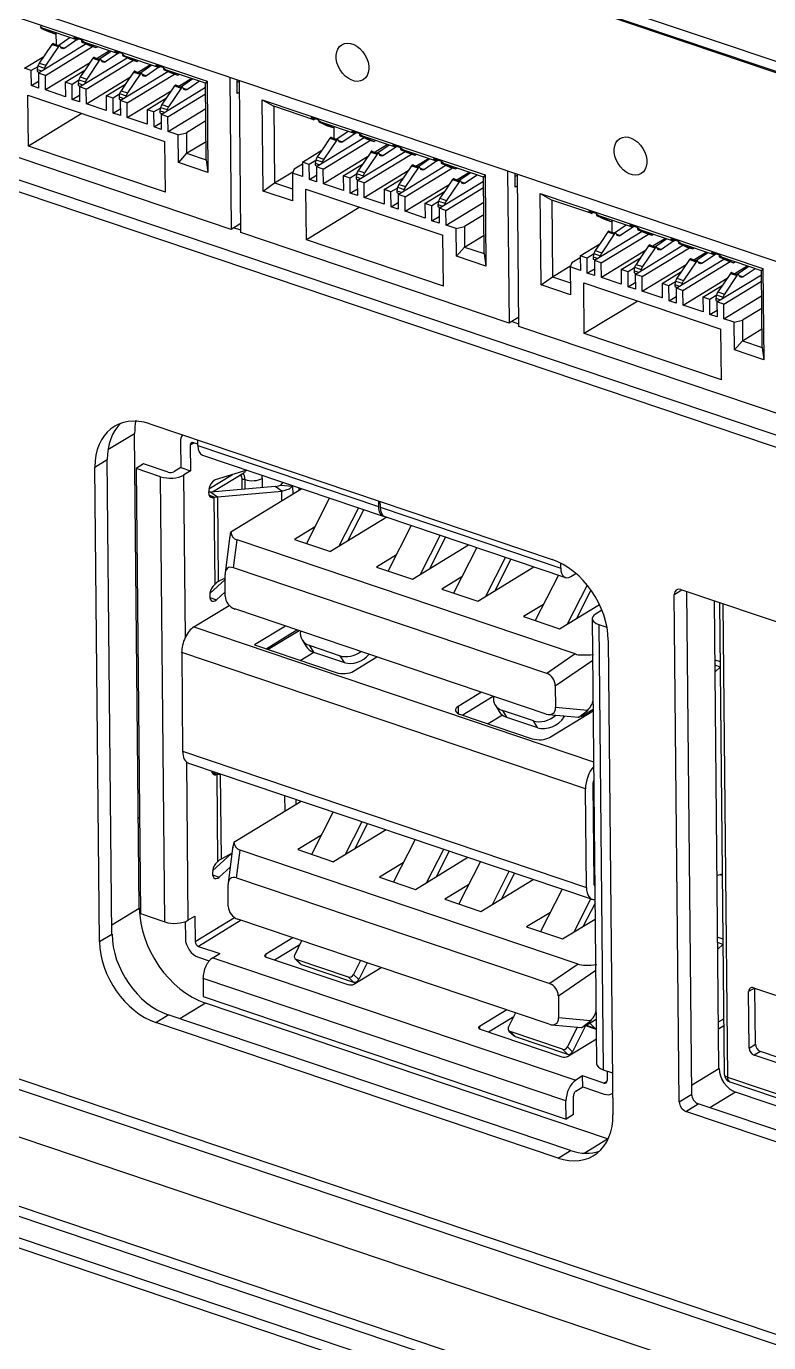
# Model space of a CAD drawing. Header units: millimetres. Extents: x 113 to 1101, y 63 to 734.
# Drawn here: x 972.78 to 990.88, y 236.25 to 268.36 of the extents above; entities that cross this region are included whole.
import ezdxf

# ---------------------------------------------------------------- set-up
doc = ezdxf.new("R2010")
doc.units = ezdxf.units.MM

msp = doc.modelspace()

# ---------------------------------------------------------------- linework, layer by layer
for p, q in [((940.264, 284.642), (1015.202, 259.358)), ((1015.692, 258.94), (940.754, 284.225)), ((940.876, 284.165), (1015.814, 258.881)), ((1011.038, 255.879), (970.779, 269.463)), ((971.761, 268.85), (977.19, 267.018)), ((973.124, 268.362), (973.191, 268.305)), ((973.136, 268.335), (973.168, 268.325)), ((973.136, 268.314), (973.296, 268.26)), ((974.012, 268.028), (973.191, 268.305)), ((973.295, 268.269), (973.296, 268.26)), ((973.296, 268.26), (973.485, 268.173)), ((973.325, 268.226), (973.485, 268.173)), ((973.485, 268.173), (973.52, 268.194)), ((973.506, 268.185), (973.508, 267.91)), ((973.945, 268.085), (974.012, 268.028)), ((974.12, 268.026), (973.945, 268.085)), ((974.244, 267.926), (973.08, 267.216)), ((973.248, 267.16), (974.401, 267.863)), ((973.568, 267.86), (973.26, 267.405)), ((973.408, 267.913), (973.568, 267.86)), ((973.423, 267.933), (973.582, 267.879)), ((973.452, 267.929), (973.611, 267.875)), ((973.582, 267.879), (973.568, 267.86)), ((973.611, 267.875), (973.582, 267.879)), ((973.633, 267.825), (973.611, 267.875)), ((973.618, 267.859), (973.72, 267.824)), ((973.677, 267.809), (973.633, 267.825)), ((973.72, 267.824), (973.677, 267.809)), ((974.046, 268.048), (973.72, 267.824)), ((974.012, 268.028), (974.049, 268.05)), ((974.188, 267.968), (974.12, 268.026)), ((974.132, 267.999), (974.164, 267.988)), ((974.133, 267.978), (974.292, 267.924)), ((975.009, 267.691), (974.188, 267.968)), ((974.292, 267.933), (974.292, 267.924)), ((974.292, 267.924), (974.481, 267.836)), ((974.322, 267.89), (974.481, 267.836)), ((974.481, 267.836), (974.516, 267.858)), ((974.814, 267.757), (974.511, 267.572)), ((974.941, 267.749), (975.009, 267.691)), ((975.117, 267.69), (974.941, 267.749)), ((972.738, 267.332), (973.21, 267.62)), ((973.101, 267.459), (973.26, 267.405)), ((974.325, 267.458), (973.251, 266.804)), ((974.077, 266.88), (975.241, 267.59)), ((974.244, 266.824), (975.398, 267.527)), ((974.564, 267.523), (974.257, 267.069)), ((974.405, 267.577), (974.564, 267.523)), ((974.419, 267.597), (974.579, 267.543)), ((974.448, 267.593), (974.608, 267.539)), ((974.579, 267.543), (974.564, 267.523)), ((974.608, 267.539), (974.579, 267.543)), ((974.63, 267.489), (974.608, 267.539)), ((974.615, 267.523), (974.717, 267.488)), ((974.674, 267.472), (974.63, 267.489)), ((974.717, 267.488), (974.674, 267.472)), ((975.043, 267.712), (974.717, 267.488)), ((975.009, 267.691), (975.045, 267.714)), ((975.184, 267.632), (975.117, 267.69)), ((975.129, 267.663), (975.161, 267.652)), ((975.129, 267.642), (975.289, 267.588)), ((976.005, 267.355), (975.184, 267.632)), ((975.288, 267.597), (975.289, 267.588)), ((975.289, 267.588), (975.478, 267.5)), ((975.319, 267.554), (975.478, 267.5)), ((975.478, 267.5), (975.513, 267.521)), ((975.507, 267.236), (975.81, 267.421)), ((972.905, 267.276), (972.738, 267.332)), ((973.063, 267.372), (972.905, 267.276)), ((972.909, 266.911), (972.905, 267.276)), ((973.052, 267.306), (973.165, 267.268)), ((973.052, 267.253), (973.109, 267.234)), ((973.065, 267.389), (973.225, 267.335)), ((973.248, 267.16), (973.08, 267.216)), ((973.08, 267.216), (973.084, 266.851)), ((973.225, 267.335), (973.219, 267.301)), ((973.26, 267.405), (973.225, 267.335)), ((973.251, 266.804), (973.248, 267.16)), ((973.734, 266.996), (974.207, 267.284)), ((974.098, 267.123), (974.257, 267.069)), ((974.248, 266.468), (975.321, 267.122)), ((975.073, 266.544), (976.237, 267.254)), ((975.241, 266.487), (976.394, 267.191)), ((975.561, 267.187), (975.254, 266.733)), ((975.401, 267.241), (975.561, 267.187)), ((975.416, 267.26), (975.575, 267.207)), ((975.445, 267.257), (975.604, 267.203)), ((975.575, 267.207), (975.561, 267.187)), ((975.604, 267.203), (975.575, 267.207)), ((975.626, 267.152), (975.604, 267.203)), ((975.611, 267.186), (975.713, 267.152)), ((975.67, 267.136), (975.626, 267.152)), ((975.713, 267.152), (975.67, 267.136)), ((976.039, 267.376), (975.713, 267.152)), ((975.938, 267.412), (976.005, 267.355)), ((976.113, 267.353), (975.938, 267.412)), ((976.005, 267.355), (976.042, 267.377)), ((976.181, 267.296), (976.113, 267.353)), ((976.125, 267.327), (976.157, 267.316)), ((976.126, 267.305), (976.285, 267.252)), ((977.153, 266.968), (976.181, 267.296)), ((976.285, 267.261), (976.285, 267.252)), ((976.285, 267.252), (976.474, 267.164)), ((976.315, 267.218), (976.474, 267.164)), ((976.474, 267.164), (976.509, 267.185)), ((977.742, 267.114), (977.778, 263.405)), ((972.909, 266.911), (973.082, 267.017)), ((973.084, 266.851), (972.909, 266.911)), ((973.738, 266.64), (973.251, 266.804)), ((973.902, 266.939), (973.734, 266.996)), ((973.734, 266.996), (973.738, 266.64)), ((974.059, 267.035), (973.902, 266.939)), ((973.905, 266.574), (973.902, 266.939)), ((974.048, 266.97), (974.161, 266.931)), ((974.049, 266.916), (974.105, 266.897)), ((974.062, 267.053), (974.221, 266.999)), ((974.244, 266.824), (974.077, 266.88)), ((974.077, 266.88), (974.081, 266.515)), ((974.221, 266.999), (974.216, 266.965)), ((974.257, 267.069), (974.221, 266.999)), ((974.248, 266.468), (974.244, 266.824)), ((974.731, 266.66), (975.203, 266.948)), ((975.094, 266.786), (975.254, 266.733)), ((975.244, 266.131), (976.318, 266.786)), ((976.07, 266.208), (977.154, 266.869)), ((976.557, 266.851), (976.25, 266.396)), ((976.398, 266.905), (976.557, 266.851)), ((976.412, 266.924), (976.572, 266.87)), ((976.441, 266.921), (976.601, 266.867)), ((976.504, 266.899), (976.807, 267.085)), ((976.572, 266.87), (976.557, 266.851)), ((976.601, 266.867), (976.572, 266.87)), ((976.623, 266.816), (976.601, 266.867)), ((976.608, 266.85), (976.71, 266.816)), ((976.667, 266.8), (976.623, 266.816)), ((976.71, 266.816), (976.667, 266.8)), ((977.004, 267.018), (976.71, 266.816)), ((977.19, 267.018), (977.153, 266.968)), ((977.172, 265.099), (977.153, 266.968)), ((977.19, 267.018), (977.212, 264.793)), ((977.928, 266.719), (977.924, 267.052)), ((977.981, 267.016), (977.925, 266.982)), ((978.017, 263.324), (977.981, 267.033)), ((972.824, 266.673), (976.164, 265.546)), ((972.836, 265.436), (972.824, 266.673)), ((973.905, 266.574), (974.079, 266.68)), ((974.081, 266.515), (973.905, 266.574)), ((974.734, 266.304), (974.248, 266.468)), ((974.898, 266.603), (974.731, 266.66)), ((974.731, 266.66), (974.734, 266.304)), ((975.056, 266.699), (974.898, 266.603)), ((974.902, 266.238), (974.898, 266.603)), ((975.045, 266.633), (975.158, 266.595)), ((975.045, 266.58), (975.102, 266.561)), ((975.058, 266.717), (975.218, 266.663)), ((975.241, 266.487), (975.073, 266.544)), ((975.073, 266.544), (975.077, 266.179)), ((975.218, 266.663), (975.212, 266.629)), ((975.254, 266.733), (975.218, 266.663)), ((975.244, 266.131), (975.241, 266.487)), ((975.727, 266.323), (976.2, 266.612)), ((976.237, 266.151), (977.156, 266.711)), ((977.983, 266.753), (977.928, 266.719)), ((978.538, 266.564), (978.819, 266.406)), ((978.538, 266.564), (983.967, 264.732)), ((978.559, 264.339), (978.538, 266.564)), ((974.137, 266.23), (972.836, 265.436)), ((974.902, 266.238), (975.075, 266.344)), ((975.077, 266.179), (974.902, 266.238)), ((975.731, 265.967), (975.244, 266.131)), ((975.895, 266.267), (975.727, 266.323)), ((975.727, 266.323), (975.731, 265.967)), ((976.052, 266.363), (975.895, 266.267)), ((975.898, 265.902), (975.895, 266.267)), ((976.041, 266.297), (976.154, 266.259)), ((976.042, 266.244), (976.098, 266.225)), ((976.055, 266.38), (976.214, 266.326)), ((976.237, 266.151), (976.07, 266.208)), ((976.07, 266.208), (976.074, 265.843)), ((976.091, 266.45), (976.25, 266.396)), ((976.214, 266.326), (976.209, 266.292)), ((976.25, 266.396), (976.214, 266.326)), ((976.241, 265.795), (976.237, 266.151)), ((976.241, 265.795), (977.159, 266.355)), ((978.819, 266.406), (978.838, 264.537)), ((979.792, 266.077), (978.819, 266.406)), ((979.725, 266.135), (979.792, 266.077)), ((979.9, 266.076), (979.725, 266.135)), ((975.898, 265.902), (976.072, 266.008)), ((976.074, 265.843), (975.898, 265.902)), ((977.162, 266.048), (976.688, 265.759)), ((979.829, 266.1), (979.792, 266.077)), ((979.9, 266.076), (979.967, 266.018)), ((979.912, 266.049), (979.944, 266.038)), ((979.912, 266.028), (980.072, 265.974)), ((980.789, 265.741), (979.967, 266.018)), ((980.072, 265.983), (980.072, 265.974)), ((980.072, 265.974), (980.261, 265.886)), ((980.102, 265.94), (980.261, 265.886)), ((980.261, 265.886), (980.296, 265.907)), ((980.282, 265.899), (980.285, 265.624)), ((977.778, 263.405), (971.241, 265.611)), ((976.176, 264.309), (976.164, 265.546)), ((976.488, 265.712), (976.241, 265.795)), ((976.488, 265.712), (976.688, 265.759)), ((976.495, 265.035), (976.488, 265.712)), ((976.688, 265.759), (976.693, 265.26)), ((976.693, 265.26), (977.167, 265.549)), ((981.02, 265.64), (979.857, 264.93)), ((980.024, 264.873), (981.178, 265.577)), ((980.344, 265.573), (980.037, 265.119)), ((980.185, 265.627), (980.344, 265.573)), ((980.199, 265.647), (980.358, 265.593)), ((980.228, 265.643), (980.387, 265.589)), ((980.358, 265.593), (980.344, 265.573)), ((980.387, 265.589), (980.358, 265.593)), ((980.41, 265.538), (980.387, 265.589)), ((980.395, 265.573), (980.497, 265.538)), ((980.453, 265.522), (980.41, 265.538)), ((980.497, 265.538), (980.453, 265.522)), ((980.823, 265.762), (980.497, 265.538)), ((980.721, 265.799), (980.789, 265.741)), ((980.897, 265.739), (980.721, 265.799)), ((980.789, 265.741), (980.825, 265.763)), ((980.964, 265.682), (980.897, 265.739)), ((980.909, 265.713), (980.94, 265.702)), ((980.909, 265.691), (981.068, 265.638)), ((981.785, 265.405), (980.964, 265.682)), ((981.068, 265.647), (981.068, 265.638)), ((981.068, 265.638), (981.258, 265.55)), ((981.098, 265.604), (981.258, 265.55)), ((981.258, 265.55), (981.292, 265.571)), ((976.176, 264.309), (972.836, 265.436)), ((976.693, 265.26), (976.495, 265.035)), ((976.693, 265.26), (977.172, 265.099)), ((979.514, 265.046), (979.986, 265.334)), ((979.877, 265.172), (980.037, 265.119)), ((981.101, 265.172), (980.028, 264.517)), ((980.853, 264.594), (982.017, 265.304)), ((981.021, 264.537), (982.174, 265.241)), ((981.341, 265.237), (981.033, 264.782)), ((981.181, 265.291), (981.341, 265.237)), ((981.195, 265.31), (981.355, 265.256)), ((981.225, 265.307), (981.384, 265.253)), ((981.59, 265.471), (981.287, 265.286)), ((981.355, 265.256), (981.341, 265.237)), ((981.384, 265.253), (981.355, 265.256)), ((981.406, 265.202), (981.384, 265.253)), ((981.391, 265.236), (981.493, 265.202)), ((981.45, 265.186), (981.406, 265.202)), ((981.493, 265.202), (981.45, 265.186)), ((981.819, 265.426), (981.493, 265.202)), ((981.718, 265.462), (981.785, 265.405)), ((981.893, 265.403), (981.718, 265.462)), ((981.785, 265.405), (981.822, 265.427)), ((981.96, 265.346), (981.893, 265.403)), ((981.905, 265.376), (981.937, 265.366)), ((981.905, 265.355), (982.065, 265.301)), ((982.782, 265.069), (981.96, 265.346)), ((982.065, 265.311), (982.065, 265.301)), ((982.065, 265.301), (982.254, 265.214)), ((982.095, 265.268), (982.254, 265.214)), ((982.254, 265.214), (982.289, 265.235)), ((970.824, 264.924), (1011.083, 251.34)), ((1011.385, 251.524), (971.126, 265.108)), ((977.212, 264.793), (976.495, 265.035)), ((977.172, 265.099), (977.212, 264.793)), ((979.311, 264.874), (979.27, 264.773)), ((979.514, 264.997), (979.311, 264.874)), ((979.681, 264.989), (979.514, 265.046)), ((979.514, 265.046), (979.517, 264.69)), ((979.839, 265.085), (979.681, 264.989)), ((979.685, 264.624), (979.681, 264.989)), ((979.828, 265.019), (979.941, 264.981)), ((979.829, 264.966), (979.885, 264.947)), ((979.842, 265.103), (980.001, 265.049)), ((980.024, 264.873), (979.857, 264.93)), ((979.857, 264.93), (979.86, 264.565)), ((980.001, 265.049), (979.996, 265.015)), ((980.037, 265.119), (980.001, 265.049)), ((980.028, 264.517), (980.024, 264.873)), ((980.51, 264.709), (980.983, 264.998)), ((981.85, 264.258), (983.014, 264.967)), ((982.017, 264.201), (983.171, 264.905)), ((982.337, 264.901), (982.03, 264.446)), ((982.178, 264.955), (982.337, 264.901)), ((982.192, 264.974), (982.351, 264.92)), ((982.221, 264.97), (982.38, 264.917)), ((982.283, 264.949), (982.587, 265.134)), ((982.351, 264.92), (982.337, 264.901)), ((982.38, 264.917), (982.351, 264.92)), ((982.403, 264.866), (982.38, 264.917)), ((982.388, 264.9), (982.49, 264.866)), ((982.446, 264.85), (982.403, 264.866)), ((982.49, 264.866), (982.446, 264.85)), ((982.816, 265.09), (982.49, 264.866)), ((982.714, 265.126), (982.782, 265.069)), ((982.89, 265.067), (982.714, 265.126)), ((982.782, 265.069), (982.818, 265.091)), ((982.957, 265.01), (982.89, 265.067)), ((982.902, 265.04), (982.934, 265.029)), ((982.902, 265.019), (983.061, 264.965)), ((983.93, 264.681), (982.957, 265.01)), ((983.061, 264.974), (983.061, 264.965)), ((983.061, 264.965), (983.251, 264.878)), ((983.091, 264.931), (983.251, 264.878)), ((983.251, 264.878), (983.285, 264.899)), ((978.559, 264.339), (978.838, 264.537)), ((978.838, 264.537), (979.285, 264.809)), ((978.838, 264.537), (979.274, 264.389)), ((979.517, 264.69), (979.27, 264.773)), ((979.27, 264.773), (979.277, 264.097)), ((979.685, 264.624), (979.859, 264.73)), ((979.86, 264.565), (979.685, 264.624)), ((980.678, 264.653), (980.51, 264.709)), ((980.51, 264.709), (980.514, 264.353)), ((980.835, 264.749), (980.678, 264.653)), ((980.681, 264.288), (980.678, 264.653)), ((980.825, 264.683), (980.937, 264.645)), ((980.825, 264.63), (980.882, 264.611)), ((980.838, 264.766), (980.998, 264.713)), ((981.021, 264.537), (980.853, 264.594)), ((980.853, 264.594), (980.857, 264.229)), ((980.874, 264.836), (981.033, 264.782)), ((980.998, 264.713), (980.992, 264.678)), ((981.033, 264.782), (980.998, 264.713)), ((981.024, 264.181), (981.021, 264.537)), ((981.024, 264.181), (982.097, 264.836)), ((981.507, 264.373), (981.98, 264.661)), ((982.846, 263.921), (983.931, 264.583)), ((983.334, 264.565), (983.026, 264.11)), ((983.174, 264.618), (983.334, 264.565)), ((983.188, 264.638), (983.348, 264.584)), ((983.218, 264.634), (983.377, 264.58)), ((983.28, 264.613), (983.583, 264.798)), ((983.348, 264.584), (983.334, 264.565)), ((983.377, 264.58), (983.348, 264.584)), ((983.399, 264.53), (983.377, 264.58)), ((983.384, 264.564), (983.486, 264.529)), ((983.443, 264.514), (983.399, 264.53)), ((983.486, 264.529), (983.443, 264.514)), ((983.781, 264.732), (983.486, 264.529)), ((983.967, 264.732), (983.93, 264.681)), ((983.948, 262.812), (983.93, 264.681)), ((983.967, 264.732), (983.988, 262.507)), ((984.518, 264.827), (984.554, 261.118)), ((984.704, 264.433), (984.701, 264.766)), ((984.757, 264.73), (984.701, 264.696)), ((984.794, 261.038), (984.757, 264.747)), ((979.277, 264.097), (978.559, 264.339)), ((979.6, 264.387), (982.94, 263.26)), ((979.612, 263.15), (979.6, 264.387)), ((980.514, 264.353), (980.028, 264.517)), ((980.681, 264.288), (980.855, 264.394)), ((980.857, 264.229), (980.681, 264.288)), ((981.674, 264.317), (981.507, 264.373)), ((981.507, 264.373), (981.51, 264.017)), ((981.832, 264.413), (981.674, 264.317)), ((981.678, 263.952), (981.674, 264.317)), ((981.821, 264.347), (981.934, 264.309)), ((981.822, 264.294), (981.878, 264.275)), ((981.835, 264.43), (981.994, 264.376)), ((982.017, 264.201), (981.85, 264.258)), ((981.85, 264.258), (981.853, 263.893)), ((981.87, 264.5), (982.03, 264.446)), ((981.994, 264.376), (981.989, 264.342)), ((982.03, 264.446), (981.994, 264.376)), ((982.021, 263.845), (983.094, 264.5)), ((982.503, 264.037), (982.976, 264.325)), ((983.014, 263.865), (983.932, 264.425)), ((984.76, 264.467), (984.704, 264.433)), ((985.314, 264.277), (985.596, 264.119)), ((985.314, 264.277), (990.743, 262.446)), ((985.336, 262.052), (985.314, 264.277)), ((980.914, 263.944), (979.612, 263.15)), ((981.51, 264.017), (981.024, 264.181)), ((981.678, 263.952), (981.852, 264.058)), ((981.853, 263.893), (981.678, 263.952)), ((982.021, 263.845), (982.017, 264.201)), ((982.671, 263.98), (982.503, 264.037)), ((982.503, 264.037), (982.507, 263.681)), ((982.828, 264.077), (982.671, 263.98)), ((982.674, 263.616), (982.671, 263.98)), ((982.818, 264.011), (982.93, 263.973)), ((982.818, 263.958), (982.875, 263.939)), ((982.831, 264.094), (982.991, 264.04)), ((983.014, 263.865), (982.846, 263.921)), ((982.846, 263.921), (982.85, 263.556)), ((982.867, 264.164), (983.026, 264.11)), ((982.991, 264.04), (982.985, 264.006)), ((983.026, 264.11), (982.991, 264.04)), ((983.017, 263.509), (983.936, 264.069)), ((985.596, 264.119), (985.614, 262.25)), ((986.568, 263.791), (985.596, 264.119)), ((982.507, 263.681), (982.021, 263.845)), ((982.674, 263.616), (982.848, 263.722)), ((982.85, 263.556), (982.674, 263.616)), ((983.017, 263.509), (983.014, 263.865)), ((983.939, 263.761), (983.465, 263.472)), ((986.501, 263.848), (986.568, 263.791)), ((986.676, 263.789), (986.501, 263.848)), ((986.605, 263.813), (986.568, 263.791)), ((986.676, 263.789), (986.744, 263.732)), ((986.689, 263.763), (986.72, 263.752)), ((986.689, 263.741), (986.848, 263.687)), ((987.565, 263.455), (986.744, 263.732)), ((986.848, 263.697), (986.848, 263.687)), ((986.848, 263.687), (987.038, 263.6)), ((986.878, 263.654), (987.038, 263.6)), ((987.038, 263.6), (987.072, 263.621)), ((987.058, 263.612), (987.061, 263.337)), ((978.015, 263.549), (977.778, 263.405)), ((978.017, 263.381), (977.839, 263.442)), ((984.554, 261.118), (978.017, 263.324)), ((982.952, 262.023), (982.94, 263.26)), ((983.264, 263.425), (983.017, 263.509)), ((983.264, 263.425), (983.465, 263.472)), ((983.271, 262.749), (983.264, 263.425)), ((983.465, 263.472), (983.47, 262.974)), ((983.47, 262.974), (983.944, 263.263)), ((987.797, 263.353), (986.633, 262.644)), ((986.8, 262.587), (987.954, 263.291)), ((987.12, 263.287), (986.813, 262.832)), ((986.961, 263.341), (987.12, 263.287)), ((986.975, 263.36), (987.135, 263.306)), ((987.004, 263.356), (987.164, 263.303)), ((987.135, 263.306), (987.12, 263.287)), ((987.164, 263.303), (987.135, 263.306)), ((987.186, 263.252), (987.164, 263.303)), ((987.171, 263.286), (987.273, 263.252)), ((987.23, 263.236), (987.186, 263.252)), ((987.273, 263.252), (987.23, 263.236)), ((987.599, 263.476), (987.273, 263.252)), ((987.497, 263.512), (987.565, 263.455)), ((987.673, 263.453), (987.497, 263.512)), ((987.565, 263.455), (987.601, 263.477)), ((987.74, 263.396), (987.673, 263.453)), ((987.685, 263.426), (987.717, 263.416)), ((987.685, 263.405), (987.845, 263.351)), ((988.561, 263.119), (987.74, 263.396)), ((987.845, 263.36), (987.845, 263.351)), ((987.845, 263.351), (988.034, 263.264)), ((987.875, 263.317), (988.034, 263.264)), ((988.034, 263.264), (988.069, 263.285)), ((982.952, 262.023), (979.612, 263.15)), ((983.47, 262.974), (983.271, 262.749)), ((983.47, 262.974), (983.948, 262.812)), ((986.29, 262.759), (986.763, 263.048)), ((987.63, 262.307), (988.793, 263.017)), ((987.797, 262.251), (988.95, 262.954)), ((988.117, 262.951), (987.81, 262.496)), ((987.957, 263.004), (988.117, 262.951)), ((987.972, 263.024), (988.131, 262.97)), ((988.001, 263.02), (988.16, 262.966)), ((988.367, 263.184), (988.063, 262.999)), ((988.131, 262.97), (988.117, 262.951)), ((988.16, 262.966), (988.131, 262.97)), ((988.183, 262.916), (988.16, 262.966)), ((988.168, 262.95), (988.27, 262.915)), ((988.596, 263.139), (988.27, 262.915)), ((988.494, 263.176), (988.561, 263.119)), ((988.669, 263.117), (988.494, 263.176)), ((988.561, 263.119), (988.598, 263.141)), ((988.737, 263.059), (988.669, 263.117)), ((988.682, 263.09), (988.713, 263.079)), ((988.682, 263.069), (988.841, 263.015)), ((989.558, 262.782), (988.737, 263.059)), ((988.841, 263.024), (988.841, 263.015)), ((988.841, 263.015), (989.031, 262.927)), ((988.871, 262.981), (989.031, 262.927)), ((989.031, 262.927), (989.065, 262.949)), ((983.988, 262.507), (983.271, 262.749)), ((983.948, 262.812), (983.988, 262.507)), ((986.291, 262.711), (986.088, 262.587)), ((986.458, 262.703), (986.29, 262.759)), ((986.29, 262.759), (986.294, 262.403)), ((986.615, 262.799), (986.458, 262.703)), ((986.461, 262.338), (986.458, 262.703)), ((986.604, 262.733), (986.717, 262.695)), ((986.605, 262.68), (986.661, 262.661)), ((986.618, 262.816), (986.778, 262.762)), ((986.8, 262.587), (986.633, 262.644)), ((986.633, 262.644), (986.637, 262.279)), ((986.654, 262.886), (986.813, 262.832)), ((986.778, 262.762), (986.772, 262.728)), ((986.813, 262.832), (986.778, 262.762)), ((987.877, 262.886), (986.804, 262.231)), ((987.287, 262.423), (987.759, 262.711)), ((988.226, 262.9), (988.183, 262.916)), ((988.27, 262.915), (988.226, 262.9)), ((988.626, 261.971), (989.79, 262.681)), ((988.793, 261.915), (989.947, 262.618)), ((989.113, 262.614), (988.806, 262.16)), ((988.954, 262.668), (989.113, 262.614)), ((988.968, 262.688), (989.128, 262.634)), ((988.997, 262.684), (989.157, 262.63)), ((989.06, 262.663), (989.363, 262.848)), ((989.128, 262.634), (989.113, 262.614)), ((989.157, 262.63), (989.128, 262.634)), ((989.179, 262.58), (989.157, 262.63)), ((989.164, 262.614), (989.266, 262.579)), ((989.592, 262.803), (989.266, 262.579)), ((989.491, 262.84), (989.558, 262.782)), ((989.666, 262.781), (989.491, 262.84)), ((989.558, 262.782), (989.594, 262.805)), ((989.733, 262.723), (989.666, 262.781)), ((989.678, 262.754), (989.71, 262.743)), ((989.678, 262.733), (989.838, 262.679)), ((990.706, 262.395), (989.733, 262.723)), ((989.838, 262.688), (989.838, 262.679)), ((989.838, 262.679), (990.027, 262.591)), ((989.868, 262.645), (990.027, 262.591)), ((990.027, 262.591), (990.062, 262.612)), ((985.614, 262.25), (986.061, 262.523)), ((986.088, 262.587), (986.047, 262.487)), ((986.294, 262.403), (986.047, 262.487)), ((986.047, 262.487), (986.053, 261.81)), ((986.461, 262.338), (986.635, 262.444)), ((986.637, 262.279), (986.461, 262.338)), ((986.804, 262.231), (986.8, 262.587)), ((987.454, 262.367), (987.287, 262.423)), ((987.287, 262.423), (987.29, 262.067)), ((987.612, 262.463), (987.454, 262.367)), ((987.458, 262.002), (987.454, 262.367)), ((987.601, 262.397), (987.714, 262.359)), ((987.601, 262.344), (987.658, 262.325)), ((987.615, 262.48), (987.774, 262.426)), ((987.797, 262.251), (987.63, 262.307)), ((987.63, 262.307), (987.633, 261.942)), ((987.65, 262.55), (987.81, 262.496)), ((987.774, 262.426), (987.768, 262.392)), ((987.81, 262.496), (987.774, 262.426)), ((987.8, 261.895), (988.874, 262.55)), ((988.283, 262.087), (988.756, 262.375)), ((989.223, 262.564), (989.179, 262.58)), ((989.266, 262.579), (989.223, 262.564)), ((989.623, 261.635), (990.707, 262.296)), ((990.11, 262.278), (989.803, 261.824)), ((989.95, 262.332), (990.11, 262.278)), ((989.965, 262.351), (990.124, 262.298)), ((989.994, 262.348), (990.153, 262.294)), ((990.056, 262.327), (990.36, 262.512)), ((990.124, 262.298), (990.11, 262.278)), ((990.153, 262.294), (990.124, 262.298)), ((990.176, 262.243), (990.153, 262.294)), ((990.557, 262.445), (990.263, 262.243)), ((990.743, 262.446), (990.706, 262.395)), ((990.724, 260.526), (990.706, 262.395)), ((990.743, 262.446), (990.765, 260.221)), ((985.336, 262.052), (985.614, 262.25)), ((986.053, 261.81), (985.336, 262.052)), ((985.614, 262.25), (986.05, 262.103)), ((986.376, 262.1), (989.716, 260.973)), ((986.388, 260.863), (986.376, 262.1)), ((987.29, 262.067), (986.804, 262.231)), ((987.458, 262.002), (987.631, 262.108)), ((987.633, 261.942), (987.458, 262.002)), ((987.8, 261.895), (987.797, 262.251)), ((988.451, 262.03), (988.283, 262.087)), ((988.283, 262.087), (988.287, 261.731)), ((988.608, 262.126), (988.451, 262.03)), ((988.454, 261.665), (988.451, 262.03)), ((988.597, 262.061), (988.71, 262.023)), ((988.598, 262.007), (988.654, 261.988)), ((988.611, 262.144), (988.771, 262.09)), ((988.793, 261.915), (988.626, 261.971)), ((988.626, 261.971), (988.63, 261.606)), ((988.647, 262.214), (988.806, 262.16)), ((988.771, 262.09), (988.765, 262.056)), ((988.806, 262.16), (988.771, 262.09)), ((988.797, 261.559), (989.87, 262.213)), ((989.28, 261.751), (989.752, 262.039)), ((989.79, 261.578), (990.708, 262.139)), ((990.161, 262.277), (990.263, 262.243)), ((990.219, 262.227), (990.176, 262.243)), ((990.263, 262.243), (990.219, 262.227)), ((987.69, 261.657), (986.388, 260.863)), ((988.287, 261.731), (987.8, 261.895)), ((988.454, 261.665), (988.628, 261.771)), ((988.63, 261.606), (988.454, 261.665)), ((988.797, 261.559), (988.793, 261.915)), ((989.447, 261.694), (989.28, 261.751)), ((989.28, 261.751), (989.283, 261.395)), ((989.605, 261.79), (989.447, 261.694)), ((989.451, 261.329), (989.447, 261.694)), ((989.594, 261.724), (989.707, 261.686)), ((989.594, 261.671), (989.651, 261.652)), ((989.608, 261.808), (989.767, 261.754)), ((989.643, 261.877), (989.803, 261.824)), ((989.767, 261.754), (989.761, 261.72)), ((989.803, 261.824), (989.767, 261.754)), ((989.793, 261.222), (990.712, 261.783)), ((989.283, 261.395), (988.797, 261.559)), ((989.451, 261.329), (989.625, 261.435)), ((989.626, 261.27), (989.451, 261.329)), ((989.79, 261.578), (989.623, 261.635)), ((989.623, 261.635), (989.626, 261.27)), ((989.793, 261.222), (989.79, 261.578)), ((990.715, 261.475), (990.241, 261.186)), ((984.791, 261.263), (984.554, 261.118)), ((984.793, 261.095), (984.615, 261.155)), ((991.331, 258.832), (984.794, 261.038)), ((990.041, 261.139), (989.793, 261.222)), ((990.041, 261.139), (990.241, 261.186)), ((990.047, 260.463), (990.041, 261.139)), ((990.241, 261.186), (990.246, 260.687)), ((989.729, 259.736), (986.388, 260.863)), ((989.729, 259.736), (989.716, 260.973)), ((990.246, 260.687), (990.047, 260.463)), ((990.246, 260.687), (990.72, 260.976)), ((990.246, 260.687), (990.724, 260.526)), ((990.765, 260.221), (990.047, 260.463)), ((990.724, 260.526), (990.765, 260.221)), ((975.797, 258.66), (985.603, 255.352)), ((975.425, 258.421), (974.773, 258.024)), ((975.539, 246.852), (975.425, 258.421)), ((976.542, 258.219), (976.548, 257.596)), ((976.874, 258.195), (976.781, 258.138)), ((976.781, 258.138), (976.787, 257.515)), ((976.963, 258.165), (976.86, 258.2)), ((976.964, 258.131), (976.962, 258.267)), ((976.964, 258.131), (981.368, 256.645)), ((974.457, 257.604), (974.758, 257.789)), ((974.872, 246.219), (974.758, 257.789)), ((977.077, 257.899), (981.482, 256.413)), ((974.571, 246.035), (974.457, 257.604)), ((975.641, 257.684), (975.46, 257.574)), ((975.46, 257.574), (975.567, 246.716)), ((976.058, 257.372), (975.46, 257.574)), ((976.239, 257.483), (975.641, 257.684)), ((976.548, 257.596), (976.379, 257.493)), ((976.548, 257.596), (976.787, 257.515)), ((976.787, 257.515), (976.618, 257.412)), ((977.323, 257.002), (978.085, 257.468)), ((978.162, 257.533), (977.39, 257.294)), ((978.085, 257.468), (978.091, 257.47)), ((976.165, 246.514), (976.058, 257.372)), ((976.618, 257.412), (976.657, 253.45)), ((977.237, 257.075), (977.809, 257.424)), ((978.048, 257.065), (978.046, 257.295)), ((978.118, 257.072), (978.116, 257.3)), ((978.536, 257.33), (978.538, 257.108)), ((979.039, 257.237), (978.983, 257.166)), ((978.983, 257.166), (979.277, 257.14)), ((979.277, 257.14), (979.287, 257.153)), ((977.367, 256.877), (977.244, 256.919)), ((977.256, 256.897), (977.34, 256.869)), ((978.852, 257.135), (977.281, 256.999)), ((977.281, 256.999), (977.444, 256.885)), ((977.34, 256.869), (977.367, 256.877)), ((977.388, 254.755), (977.367, 256.877)), ((977.444, 256.885), (979.015, 257.022)), ((977.444, 256.885), (977.464, 254.813)), ((977.767, 256.024), (979.5, 257.082)), ((979.015, 257.022), (978.852, 257.135)), ((979.017, 256.787), (979.015, 257.022)), ((979.277, 257.14), (979.278, 256.946)), ((979.425, 257.107), (979.425, 257.036)), ((979.463, 257.059), (979.463, 257.094)), ((980.177, 256.853), (979.613, 255.745)), ((980.879, 256.617), (980.392, 255.662)), ((981.011, 256.572), (980.618, 255.8)), ((981.367, 256.781), (981.368, 256.645)), ((981.407, 256.767), (981.408, 256.631)), ((981.408, 256.631), (985.813, 255.145)), ((981.573, 256.382), (980.203, 255.546)), ((981.522, 256.4), (985.926, 254.913)), ((982.17, 256.181), (981.606, 255.073)), ((977.748, 255.934), (977.631, 255.029)), ((979.814, 256.14), (979.326, 255.842)), ((982.872, 255.944), (982.385, 254.99)), ((983.004, 255.899), (982.611, 255.127)), ((977.833, 255.151), (977.921, 255.83)), ((986.162, 253.05), (977.921, 255.83)), ((979.326, 255.842), (980.203, 255.546)), ((982.196, 254.874), (983.566, 255.71)), ((983.765, 255.643), (983.2, 254.535)), ((981.807, 255.467), (981.319, 255.17)), ((984.466, 255.406), (983.98, 254.452)), ((984.599, 255.361), (984.205, 254.589)), ((985.813, 255.145), (985.812, 255.263)), ((977.63, 254.899), (977.464, 254.813)), ((977.634, 254.46), (977.629, 254.99)), ((985.472, 252.574), (977.833, 255.151)), ((981.319, 255.17), (982.196, 254.874)), ((983.401, 254.929), (982.913, 254.632)), ((983.79, 254.336), (985.161, 255.172)), ((985.758, 254.97), (985.193, 253.863)), ((986.058, 254.936), (986.182, 255.012)), ((977.63, 254.862), (977.258, 254.523)), ((977.388, 254.755), (977.361, 254.73)), ((982.913, 254.632), (983.79, 254.336)), ((986.457, 254.729), (985.973, 253.779)), ((986.55, 254.607), (986.198, 253.917)), ((988.582, 254.497), (988.769, 254.611)), ((988.74, 254.621), (1001.814, 250.21)), ((977.258, 254.425), (977.419, 254.371)), ((977.419, 254.371), (977.633, 254.566)), ((985.394, 254.257), (984.906, 253.959)), ((985.783, 253.663), (986.757, 254.257)), ((988.704, 242.126), (988.582, 254.497)), ((989.006, 242.31), (988.885, 254.572)), ((989.672, 242.943), (989.56, 254.345)), ((989.687, 254.302), (989.8, 242.801)), ((989.766, 254.275), (989.88, 242.729)), ((976.869, 253.71), (977.73, 254.235)), ((985.457, 251.585), (977.867, 254.146)), ((984.906, 253.959), (985.783, 253.663)), ((986.818, 254.118), (986.663, 254.023)), ((930.637, 253.74), (1025.505, 221.731)), ((976.869, 253.71), (986.616, 250.422)), ((979.1, 253.73), (978.344, 253.27)), ((978.628, 253.174), (979.383, 253.635)), ((979.438, 253.616), (978.683, 253.156)), ((986.582, 253.911), (986.689, 243.053)), ((986.74, 253.768), (986.941, 253.7)), ((986.74, 253.768), (986.847, 242.91)), ((1025.995, 221.313), (931.127, 253.323)), ((979.506, 253.397), (979.606, 253.232)), ((986.973, 253.381), (987.087, 241.811)), ((941.061, 253.075), (1015.999, 227.791)), ((1016.118, 227.998), (941.18, 253.282)), ((976.572, 253.081), (976.595, 250.678)), ((986.417, 249.759), (976.572, 253.081)), ((978.344, 253.27), (980.337, 252.597)), ((979.462, 252.892), (979.791, 253.093)), ((979.682, 253.261), (979.782, 253.096)), ((979.682, 253.261), (980.438, 253.006)), ((979.782, 253.096), (980.538, 252.841)), ((980.538, 252.841), (980.438, 253.006)), ((980.758, 252.627), (981.332, 252.977)), ((986.162, 253.05), (985.472, 252.574)), ((985.681, 252.273), (986.592, 252.901)), ((989.574, 252.906), (989.701, 252.863)), ((989.702, 252.73), (989.575, 252.773)), ((989.577, 252.61), (989.703, 252.724)), ((931.676, 252.621), (1026.624, 220.585)), ((1027.114, 220.168), (932.166, 252.204)), ((1015.523, 226.784), (940.585, 252.069)), ((983.883, 252.116), (983.309, 251.766)), ((983.411, 251.56), (984.167, 252.021)), ((985.681, 252.273), (985.686, 251.743)), ((983.309, 251.766), (983.31, 251.6)), ((984.214, 251.809), (984.314, 251.643)), ((986.469, 251.671), (985.686, 251.743)), ((986.31, 251.528), (986.603, 251.707)), ((983.367, 251.575), (985.121, 250.983)), ((984.393, 251.557), (984.046, 251.346)), ((984.39, 251.672), (984.49, 251.507)), ((985.146, 251.417), (984.39, 251.672)), ((984.49, 251.507), (985.246, 251.252)), ((985.246, 251.252), (985.146, 251.417)), ((985.517, 251.572), (986.246, 251.505)), ((985.541, 251.013), (986.604, 251.661)), ((985.896, 251.513), (985.88, 251.539)), ((985.911, 251.536), (985.896, 251.513)), ((976.595, 250.678), (986.441, 247.356)), ((976.687, 250.417), (976.725, 246.554)), ((976.737, 250.388), (986.583, 247.067)), ((977.434, 250.113), (977.311, 250.155)), ((977.323, 250.133), (977.407, 250.105)), ((977.407, 250.105), (977.434, 250.113)), ((977.455, 247.991), (977.434, 250.113)), ((977.492, 250.134), (977.51, 250.121)), ((977.51, 250.121), (977.526, 250.122)), ((977.51, 250.121), (977.531, 248.049)), ((986.441, 247.356), (986.417, 249.759)), ((986.598, 249.87), (986.622, 247.467)), ((977.842, 248.46), (979.485, 249.462)), ((979.092, 249.222), (979.088, 249.595)), ((979.352, 249.506), (979.353, 249.381)), ((979.48, 249.463), (979.477, 249.457)), ((986.602, 249.457), (986.626, 249.462)), ((980.268, 249.197), (979.741, 248.162)), ((975.517, 249.042), (975.544, 249.058)), ((975.519, 248.877), (975.545, 248.893)), ((980.558, 248.153), (980.97, 248.96)), ((981.102, 248.916), (980.784, 248.29)), ((986.609, 248.784), (986.632, 248.798)), ((979.98, 248.631), (979.401, 248.277)), ((981.557, 248.762), (980.277, 247.981)), ((982.261, 248.525), (981.734, 247.49)), ((977.79, 248.183), (977.325, 247.759)), ((977.799, 248.188), (977.531, 248.049)), ((977.823, 248.369), (977.706, 247.464)), ((977.908, 247.586), (977.995, 248.265)), ((986.237, 245.485), (977.995, 248.265)), ((979.401, 248.277), (980.277, 247.981)), ((982.552, 247.48), (982.963, 248.288)), ((983.096, 248.243), (982.777, 247.618)), ((986.637, 248.305), (986.614, 248.3)), ((977.455, 247.991), (977.428, 247.966)), ((977.486, 247.607), (977.756, 247.853)), ((981.973, 247.958), (981.394, 247.605)), ((982.27, 247.309), (983.551, 248.09)), ((983.856, 247.987), (983.329, 246.952)), ((977.325, 247.661), (977.486, 247.607)), ((977.908, 247.586), (985.547, 245.009)), ((981.394, 247.605), (982.27, 247.309)), ((983.865, 246.771), (985.145, 247.552)), ((984.146, 246.942), (984.557, 247.75)), ((984.69, 247.705), (984.371, 247.08)), ((986.621, 247.588), (986.644, 247.593)), ((989.752, 247.683), (989.626, 247.644)), ((989.753, 247.645), (989.693, 247.665)), ((977.709, 246.895), (977.703, 247.425)), ((983.567, 247.42), (982.988, 247.067)), ((985.849, 247.314), (985.322, 246.279)), ((986.633, 247.4), (986.646, 247.396)), ((982.988, 247.067), (983.865, 246.771)), ((986.139, 246.27), (986.55, 247.077)), ((986.65, 246.968), (986.364, 246.407)), ((974.87, 246.444), (975.539, 246.852)), ((975.567, 246.716), (976.165, 246.514)), ((976.725, 246.554), (976.894, 246.657)), ((976.894, 246.657), (976.9, 246.034)), ((976.9, 246.034), (977.862, 246.621)), ((978.023, 246.554), (976.981, 245.918)), ((985.532, 244.02), (977.942, 246.581)), ((985.56, 246.748), (984.981, 246.394)), ((985.858, 246.099), (986.654, 246.584)), ((976.657, 246.521), (976.661, 246.115)), ((984.981, 246.394), (985.858, 246.099)), ((974.571, 246.035), (974.872, 246.219)), ((976.981, 245.918), (977.499, 245.743)), ((979.282, 246.129), (978.614, 245.722)), ((978.837, 245.589), (979.451, 245.964)), ((979.497, 246.056), (979.327, 245.713)), ((989.641, 246.142), (989.768, 246.099)), ((989.769, 245.966), (989.642, 246.009)), ((989.644, 245.846), (989.769, 245.96)), ((976.983, 245.651), (977.243, 245.563)), ((977.33, 245.64), (977.499, 245.743)), ((977.33, 245.64), (986.179, 242.654)), ((978.614, 245.722), (978.615, 245.666)), ((978.633, 245.658), (980.626, 244.985)), ((979.337, 245.614), (979.463, 245.494)), ((979.363, 245.598), (979.488, 245.478)), ((980.638, 245.168), (979.363, 245.598)), ((979.488, 245.478), (980.764, 245.048)), ((980.932, 245.572), (980.762, 245.229)), ((980.766, 244.995), (981.434, 245.403)), ((981.091, 245.519), (980.887, 245.109)), ((986.237, 245.485), (985.547, 245.009)), ((985.755, 244.708), (986.666, 245.336)), ((977.092, 245.137), (977.096, 244.692)), ((985.941, 242.151), (977.092, 245.137)), ((980.764, 245.048), (980.638, 245.168)), ((980.762, 245.229), (980.887, 245.109)), ((977.096, 244.692), (985.945, 241.706)), ((985.755, 244.708), (985.761, 244.178)), ((990.536, 244.903), (990.395, 244.817)), ((990.409, 243.438), (990.395, 244.817)), ((990.514, 244.91), (992.666, 244.184)), ((990.56, 243.53), (990.546, 244.899)), ((977.151, 244.534), (976.526, 244.153)), ((986.956, 241.225), (977.151, 244.534)), ((984.497, 244.369), (983.829, 243.962)), ((975.941, 244.064), (976.243, 244.248)), ((985.747, 240.756), (975.941, 244.064)), ((986.048, 240.94), (976.243, 244.248)), ((984.052, 243.83), (984.666, 244.204)), ((984.712, 244.297), (984.542, 243.953)), ((985.591, 244.007), (986.321, 243.94)), ((986.543, 244.106), (985.761, 244.178)), ((986.417, 243.982), (986.102, 243.349)), ((986.385, 243.963), (986.678, 244.142)), ((986.421, 243.985), (986.68, 243.897)), ((986.434, 243.993), (986.648, 243.921)), ((986.648, 243.921), (986.519, 244.045)), ((989.661, 244.075), (989.787, 244.152)), ((989.663, 243.909), (989.789, 243.986)), ((983.829, 243.962), (983.829, 243.907)), ((983.848, 243.898), (985.841, 243.226)), ((984.552, 243.854), (984.678, 243.734)), ((984.578, 243.839), (984.703, 243.719)), ((985.853, 243.408), (984.578, 243.839)), ((984.703, 243.719), (985.979, 243.288)), ((986.215, 243.95), (985.977, 243.469)), ((985.981, 243.236), (986.683, 243.664)), ((985.979, 243.288), (985.853, 243.408)), ((985.977, 243.469), (986.102, 243.349)), ((990.409, 243.438), (990.56, 243.53)), ((990.681, 243.356), (990.53, 243.264)), ((992.801, 242.641), (990.681, 243.356)), ((992.682, 242.538), (990.53, 243.264)), ((986.348, 242.758), (986.179, 242.654)), ((986.866, 242.583), (986.348, 242.758)), ((986.351, 242.491), (986.348, 242.758)), ((986.847, 242.91), (987.077, 242.832)), ((986.943, 242.878), (986.945, 242.645)), ((989.004, 242.536), (989.672, 242.943)), ((989.88, 242.729), (1002.087, 238.61)), ((986.182, 242.387), (986.351, 242.491)), ((986.351, 242.491), (986.869, 242.316)), ((986.866, 242.583), (986.944, 242.63)), ((989.936, 242.614), (1002.088, 238.513)), ((985.945, 241.706), (985.941, 242.151)), ((986.126, 241.817), (986.122, 242.262)), ((987.074, 242.33), (987.082, 242.335)), ((988.704, 242.126), (989.006, 242.31)), ((988.865, 241.894), (989.167, 242.079)), ((1002.096, 237.716), (989.167, 242.079)), ((990.075, 242.364), (989.451, 241.983)), ((1002.09, 238.31), (990.075, 242.364)), ((986.126, 241.817), (985.945, 241.706)), ((1001.94, 237.483), (988.865, 241.894)), ((986.381, 240.874), (986.956, 241.225)), ((985.747, 240.756), (986.048, 240.94))]:
    msp.add_line(p, q)
for points in [[(973.138, 268.35), (973.137, 268.342), (973.136, 268.335)], [(973.136, 268.335), (973.136, 268.323), (973.136, 268.314)], [(973.136, 268.314), (973.242, 268.265), (973.325, 268.226)], [(973.855, 268.08), (973.575, 267.888)], [(973.408, 267.913), (973.236, 267.659), (973.101, 267.459)], [(973.423, 267.933), (973.415, 267.922), (973.408, 267.913)], [(973.452, 267.929), (973.435, 267.931), (973.423, 267.933)], [(974.135, 268.014), (974.133, 268.005), (974.132, 267.999)], [(974.132, 267.999), (974.133, 267.987), (974.133, 267.978)], [(974.133, 267.978), (974.239, 267.929), (974.322, 267.89)], [(974.852, 267.744), (974.571, 267.551)], [(973.101, 267.459), (973.081, 267.42), (973.065, 267.389)], [(974.405, 267.577), (974.233, 267.323), (974.098, 267.123)], [(974.419, 267.597), (974.411, 267.586), (974.405, 267.577)], [(974.448, 267.593), (974.432, 267.595), (974.419, 267.597)], [(975.131, 267.677), (975.13, 267.669), (975.129, 267.663)], [(975.129, 267.663), (975.129, 267.651), (975.129, 267.642)], [(975.129, 267.642), (975.235, 267.592), (975.319, 267.554)], [(973.065, 267.389), (973.058, 267.342), (973.052, 267.306)], [(973.052, 267.306), (973.052, 267.276), (973.052, 267.253)], [(974.098, 267.123), (974.078, 267.083), (974.062, 267.053)], [(975.401, 267.241), (975.229, 266.986), (975.094, 266.786)], [(975.416, 267.26), (975.408, 267.25), (975.401, 267.241)], [(975.445, 267.257), (975.428, 267.259), (975.416, 267.26)], [(975.848, 267.408), (975.568, 267.215)], [(976.128, 267.341), (976.126, 267.333), (976.125, 267.327)], [(976.125, 267.327), (976.126, 267.315), (976.126, 267.305)], [(976.126, 267.305), (976.232, 267.256), (976.315, 267.218)], [(974.062, 267.053), (974.054, 267.006), (974.048, 266.97)], [(974.048, 266.97), (974.049, 266.94), (974.049, 266.916)], [(975.094, 266.786), (975.074, 266.747), (975.058, 266.717)], [(976.398, 266.905), (976.226, 266.65), (976.091, 266.45)], [(976.412, 266.924), (976.404, 266.913), (976.398, 266.905)], [(976.441, 266.921), (976.425, 266.923), (976.412, 266.924)], [(976.845, 267.072), (976.564, 266.879)], [(975.058, 266.717), (975.051, 266.67), (975.045, 266.633)], [(975.045, 266.633), (975.045, 266.604), (975.045, 266.58)], [(976.055, 266.38), (976.047, 266.334), (976.041, 266.297)], [(976.041, 266.297), (976.042, 266.267), (976.042, 266.244)], [(976.091, 266.45), (976.071, 266.411), (976.055, 266.38)], [(979.914, 266.063), (979.913, 266.055), (979.912, 266.049)], [(979.912, 266.049), (979.912, 266.037), (979.912, 266.028)], [(979.912, 266.028), (980.018, 265.979), (980.102, 265.94)], [(980.185, 265.627), (980.013, 265.372), (979.877, 265.172)], [(980.199, 265.647), (980.191, 265.636), (980.185, 265.627)], [(980.228, 265.643), (980.212, 265.645), (980.199, 265.647)], [(980.632, 265.794), (980.351, 265.601)], [(980.911, 265.727), (980.91, 265.719), (980.909, 265.713)], [(980.909, 265.713), (980.909, 265.701), (980.909, 265.691)], [(980.909, 265.691), (981.015, 265.642), (981.098, 265.604)], [(979.877, 265.172), (979.857, 265.133), (979.842, 265.103)], [(981.181, 265.291), (981.009, 265.036), (980.874, 264.836)], [(981.195, 265.31), (981.187, 265.299), (981.181, 265.291)], [(981.225, 265.307), (981.208, 265.309), (981.195, 265.31)], [(981.628, 265.458), (981.348, 265.265)], [(981.907, 265.391), (981.906, 265.383), (981.905, 265.376)], [(981.905, 265.376), (981.905, 265.365), (981.905, 265.355)], [(981.905, 265.355), (982.011, 265.306), (982.095, 265.268)], [(979.842, 265.103), (979.834, 265.056), (979.828, 265.019)], [(979.828, 265.019), (979.828, 264.99), (979.829, 264.966)], [(982.178, 264.955), (982.006, 264.7), (981.87, 264.5)], [(982.192, 264.974), (982.184, 264.963), (982.178, 264.955)], [(982.221, 264.97), (982.205, 264.972), (982.192, 264.974)], [(982.625, 265.122), (982.344, 264.929)], [(982.904, 265.055), (982.903, 265.047), (982.902, 265.04)], [(982.902, 265.04), (982.902, 265.028), (982.902, 265.019)], [(982.902, 265.019), (983.008, 264.97), (983.091, 264.931)], [(980.838, 264.766), (980.831, 264.72), (980.825, 264.683)], [(980.825, 264.683), (980.825, 264.653), (980.825, 264.63)], [(980.874, 264.836), (980.854, 264.797), (980.838, 264.766)], [(983.174, 264.618), (983.002, 264.364), (982.867, 264.164)], [(983.188, 264.638), (983.18, 264.627), (983.174, 264.618)], [(983.218, 264.634), (983.201, 264.636), (983.188, 264.638)], [(983.621, 264.785), (983.341, 264.593)], [(981.835, 264.43), (981.827, 264.384), (981.821, 264.347)], [(981.821, 264.347), (981.821, 264.317), (981.822, 264.294)], [(981.87, 264.5), (981.85, 264.461), (981.835, 264.43)], [(982.831, 264.094), (982.824, 264.047), (982.818, 264.011)], [(982.818, 264.011), (982.818, 263.981), (982.818, 263.958)], [(982.867, 264.164), (982.847, 264.125), (982.831, 264.094)], [(986.691, 263.777), (986.689, 263.769), (986.689, 263.763)], [(986.689, 263.763), (986.689, 263.751), (986.689, 263.741)], [(986.689, 263.741), (986.795, 263.692), (986.878, 263.654)], [(986.961, 263.341), (986.789, 263.086), (986.654, 262.886)], [(986.975, 263.36), (986.967, 263.349), (986.961, 263.341)], [(987.004, 263.356), (986.988, 263.359), (986.975, 263.36)], [(987.408, 263.508), (987.127, 263.315)], [(987.687, 263.441), (987.686, 263.433), (987.685, 263.426)], [(987.685, 263.426), (987.685, 263.414), (987.685, 263.405)], [(987.685, 263.405), (987.791, 263.356), (987.875, 263.317)], [(987.957, 263.004), (987.785, 262.75), (987.65, 262.55)], [(987.972, 263.024), (987.964, 263.013), (987.957, 263.004)], [(988.001, 263.02), (987.985, 263.022), (987.972, 263.024)], [(988.404, 263.171), (988.124, 262.979)], [(988.684, 263.105), (988.682, 263.096), (988.682, 263.09)], [(988.682, 263.09), (988.682, 263.078), (988.682, 263.069)], [(988.682, 263.069), (988.788, 263.02), (988.871, 262.981)], [(986.618, 262.816), (986.61, 262.77), (986.604, 262.733)], [(986.604, 262.733), (986.605, 262.703), (986.605, 262.68)], [(986.654, 262.886), (986.634, 262.847), (986.618, 262.816)], [(988.954, 262.668), (988.782, 262.414), (988.647, 262.214)], [(988.968, 262.688), (988.96, 262.677), (988.954, 262.668)], [(988.997, 262.684), (988.981, 262.686), (988.968, 262.688)], [(989.401, 262.835), (989.12, 262.643)], [(989.68, 262.768), (989.679, 262.76), (989.678, 262.754)], [(989.678, 262.754), (989.678, 262.742), (989.678, 262.733)], [(989.678, 262.733), (989.784, 262.684), (989.868, 262.645)], [(987.615, 262.48), (987.607, 262.433), (987.601, 262.397)], [(987.601, 262.397), (987.601, 262.367), (987.601, 262.344)], [(987.65, 262.55), (987.63, 262.511), (987.615, 262.48)], [(989.95, 262.332), (989.778, 262.077), (989.643, 261.877)], [(989.965, 262.351), (989.957, 262.341), (989.95, 262.332)], [(989.994, 262.348), (989.978, 262.35), (989.965, 262.351)], [(990.398, 262.499), (990.117, 262.306)], [(988.611, 262.144), (988.603, 262.097), (988.597, 262.061)], [(988.597, 262.061), (988.598, 262.031), (988.598, 262.007)], [(988.647, 262.214), (988.627, 262.174), (988.611, 262.144)], [(989.608, 261.808), (989.6, 261.761), (989.594, 261.724)], [(989.594, 261.724), (989.594, 261.695), (989.594, 261.671)], [(989.643, 261.877), (989.623, 261.838), (989.608, 261.808)], [(978.852, 257.135), (978.944, 257.147), (978.983, 257.166)], [(977.281, 256.999), (977.252, 256.994), (977.23, 256.989)], [(977.367, 256.877), (977.407, 256.883), (977.444, 256.885)], [(979.015, 257.022), (979.199, 257.077), (979.277, 257.14)], [(977.464, 254.813), (977.418, 254.782), (977.388, 254.755)], [(986.234, 251.513), (986.241, 251.506), (986.255, 251.505), (986.469, 251.671)], [(977.434, 250.113), (977.455, 250.117), (977.474, 250.119), (977.51, 250.121)], [(977.531, 248.049), (977.485, 248.018), (977.455, 247.991)], [(986.309, 243.949), (986.315, 243.941), (986.33, 243.94), (986.543, 244.106)]]:
    msp.add_lwpolyline(points)
msp.add_arc((990, 242.803), 0.2, 180.5649, 251.3553)
for centre in [(980.737, 267.479), (980.737, 267.479), (987.514, 265.192), (987.514, 265.192)]:
    msp.add_ellipse(centre, major_axis=(0.26, -0.427), ratio=0.707153)
for centre, major_axis, ratio, start_param, end_param in [((975.812, 257.147), (-0.885, 1.451), 0.707153, 5.582468, 7.153264), ((977.019, 257.884), (1.041, -1.707), 0.707153, 3.821802, 4.011672), ((976.114, 257.331), (-0.885, 1.451), 0.707153, 0.147562, 0.870079), ((976.86, 258.111), (-0.208, 0.341), 0.707153, 0.304175, 0.870079), ((976.86, 258.111), (0.0521, -0.0854), 0.707153, 2.440875, 4.011672), ((977.205, 258.278), (0.128, 0.379), 0.540463, 2.143424, 3.141591), ((976.299, 257.519), (-0.1, -0.001), 0.455889, 0.918219, 2.489015), ((977.929, 257.724), (0.156, -0.256), 0.707153, 0.000005, 0.379696), ((976.299, 257.519), (0.4, 0.004), 0.455889, 4.059811, 5.630608), ((977.365, 257.081), (0.072, 0.213), 0.540463, 0.372298, 3.513891), ((977.895, 257.203), (-0.08, -0.237), 0.540463, 2.143424, 2.866113), ((978.085, 257.282), (-0.05, -0.0005), 0.455889, 4.059811, 5.630608), ((977.934, 257.19), (0.096, 0.284), 0.540463, 5.285016, 6.052301), ((978.297, 257.411), (0.3, 0.003), 0.455889, 4.059811, 5.630608), ((978.174, 257.109), (0.192, 0.569), 0.540463, 5.285016, 5.437923), ((981.61, 256.792), (-0.128, -0.379), 0.540463, 5.285016, 6.380622), ((981.65, 256.779), (0.128, 0.379), 0.540463, 2.143424, 3.141591), ((978.103, 256.34), (0.326, 0.534), 0.276728, 2.360483, 2.724057), ((978.074, 256.118), (0.25, 0.226), 0.802632, 2.612446, 3.563195), ((985.618, 253.839), (-0.885, 1.451), 0.707153, 4.011672, 5.582468), ((977.906, 254.818), (0.213, -0.325), 0.546669, 2.532116, 3.846439), ((986.054, 255.292), (-0.128, -0.379), 0.540463, 5.285016, 6.855813), ((977.39, 254.55), (0.072, 0.213), 0.540463, 0.772956, 3.914549), ((988.742, 254.443), (-0.104, 0.171), 0.707153, 5.582468, 7.153264), ((977.91, 254.413), (0.2, -0.228), 0.837158, 3.914896, 5.319377), ((986.982, 253.915), (0.4, 0.004), 0.455889, 2.489015, 4.059811), ((976.873, 253.265), (0.16, 0.474), 0.540463, 0.572627, 2.143424), ((986.982, 253.915), (-0.1, -0.001), 0.455889, 5.992063, 6.830745), ((979.934, 253.656), (0.428, 0.259), 0.765302, 2.590876, 3.715738), ((980.034, 253.491), (-0.428, -0.259), 0.765302, 6.28318, 6.857331), ((980.689, 253.401), (0.428, 0.259), 0.765302, 3.715738, 4.8406), ((980.789, 253.236), (-0.428, -0.259), 0.765302, 0.574146, 1.987053), ((986.726, 253.199), (0.624, 0.102), 0.227581, 3.5474, 4.498148), ((980.519, 252.708), (-0.3, -0.003), 0.455889, 0.918219, 2.489015), ((985.405, 252.288), (-0.094, 0.287), 0.902947, 4.37518, 5.689503), ((984.642, 252.067), (0.428, 0.259), 0.765302, 2.590876, 3.715738), ((983.548, 251.685), (-0.3, -0.003), 0.455889, 5.630608, 7.201404), ((985.409, 251.883), (0.219, -0.283), 0.600584, 5.549138, 6.95362), ((985.502, 251.738), (1.094, 0.277), 0.462851, 5.666874, 6.171372), ((984.742, 251.902), (-0.428, -0.259), 0.765302, 6.28318, 6.857331), ((985.397, 251.812), (0.428, 0.259), 0.765302, 3.715738, 4.953084), ((985.497, 251.647), (-0.428, -0.259), 0.765302, 0.574146, 2.144942), ((985.302, 251.094), (-0.3, -0.003), 0.455889, 0.918219, 2.489015), ((976.897, 250.862), (0.16, 0.474), 0.540463, 2.143424, 3.141591), ((977.432, 250.317), (0.072, 0.213), 0.540463, 2.329068, 3.513891), ((986.719, 249.943), (-0.16, -0.474), 0.540463, 4.043768, 5.285016), ((986.719, 249.943), (0.064, 0.19), 0.540463, 1.51508, 2.143424), ((978.178, 248.775), (0.326, 0.534), 0.276728, 2.360483, 2.724057), ((978.149, 248.553), (0.25, 0.226), 0.802632, 2.612446, 3.563195), ((977.457, 247.786), (0.072, 0.213), 0.540463, 0.772956, 3.914549), ((977.981, 247.253), (0.213, -0.325), 0.546669, 2.532116, 3.846439), ((986.743, 247.54), (-0.16, -0.474), 0.540463, 5.285016, 6.526264), ((986.743, 247.54), (0.064, 0.19), 0.540463, 2.143424, 2.771767), ((977.985, 246.848), (0.2, -0.228), 0.837158, 3.914896, 5.319377), ((977.133, 246.314), (1.041, -1.707), 0.707153, 4.011672, 5.582468), ((976.406, 246.662), (-0.4, -0.004), 0.455889, 0.918219, 2.489015), ((975.926, 245.577), (-0.885, 1.451), 0.707153, 0.870079, 2.440875), ((976.228, 245.761), (-0.885, 1.451), 0.707153, 0.870079, 2.440875), ((976.98, 246.007), (-0.208, 0.341), 0.707153, 0.870079, 2.440875), ((976.98, 246.007), (0.0521, -0.0854), 0.707153, 4.011672, 5.582468), ((977.333, 245.284), (0.128, 0.379), 0.540463, 0.572627, 2.143424), ((978.694, 245.695), (-0.1, -0.001), 0.455889, 5.630608, 7.201404), ((979.406, 245.686), (0.0691, 0.0723), 0.815693, 1.935378, 3.506175), ((979.532, 245.566), (-0.0691, -0.0723), 0.815693, 6.283171, 6.647767), ((986.801, 245.634), (0.624, 0.102), 0.227581, 3.5474, 4.498148), ((980.687, 245.022), (-0.1, -0.001), 0.455889, 0.918219, 2.489015), ((980.682, 245.256), (0.0691, 0.0723), 0.815693, 3.506175, 5.076971), ((980.807, 245.136), (-0.0691, -0.0723), 0.815693, 0.364582, 1.935378), ((985.479, 244.723), (-0.094, 0.287), 0.902947, 4.37518, 5.689503), ((990.515, 244.777), (0.078, -0.128), 0.707153, 2.440875, 4.011672), ((985.577, 244.173), (1.094, 0.277), 0.462851, 5.666874, 6.171372), ((985.483, 244.318), (0.219, -0.283), 0.600584, 5.549138, 6.95362), ((983.909, 243.935), (-0.1, -0.001), 0.455889, 5.630608, 7.201404), ((984.621, 243.926), (0.0691, 0.0723), 0.815693, 1.935378, 3.506175), ((984.747, 243.806), (-0.0691, -0.0723), 0.815693, 6.283171, 6.647767), ((986.822, 244.271), (-0.128, -0.379), 0.540463, 6.035508, 6.212014), ((985.897, 243.496), (0.0691, 0.0723), 0.815693, 3.506175, 5.076971), ((986.022, 243.376), (-0.0691, -0.0723), 0.815693, 0.364582, 1.935378), ((990.529, 243.397), (0.078, -0.128), 0.707153, 4.011672, 5.582468), ((990.679, 243.49), (-0.078, 0.128), 0.707153, 0.870079, 2.440875), ((985.902, 243.263), (-0.1, -0.001), 0.455889, 0.918219, 2.489015), ((987.089, 243.057), (-0.4, -0.004), 0.455889, 0.000015, 0.918219), ((990.071, 242.809), (0.26, -0.427), 0.707153, 4.011672, 5.582468), ((990, 242.803), (-0.2, -0.002), 0.455889, 0.000015, 0.918219), ((990, 242.803), (0.064, 0.19), 0.540463, 2.143424, 3.141591), ((986.182, 242.298), (-0.128, -0.379), 0.540463, 3.71422, 5.285016), ((986.182, 242.298), (0.032, 0.0948), 0.540463, 0.572627, 2.143424), ((986.865, 242.672), (0.0521, -0.0854), 0.707153, 5.582468, 7.153264), ((986.865, 242.672), (-0.208, 0.341), 0.707153, 2.440875, 3.175935), ((988.864, 242.072), (-0.104, 0.171), 0.707153, 0.870079, 2.440875), ((989.165, 242.257), (-0.104, 0.171), 0.707153, 0.870079, 2.440875), ((985.732, 242.269), (-0.885, 1.451), 0.707153, 2.440875, 4.011672), ((986.033, 242.453), (-0.885, 1.451), 0.707153, 2.440875, 2.994041)]:
    msp.add_ellipse(centre, major_axis=major_axis, ratio=ratio, start_param=start_param, end_param=end_param)

doc.saveas('drawing.dxf')
